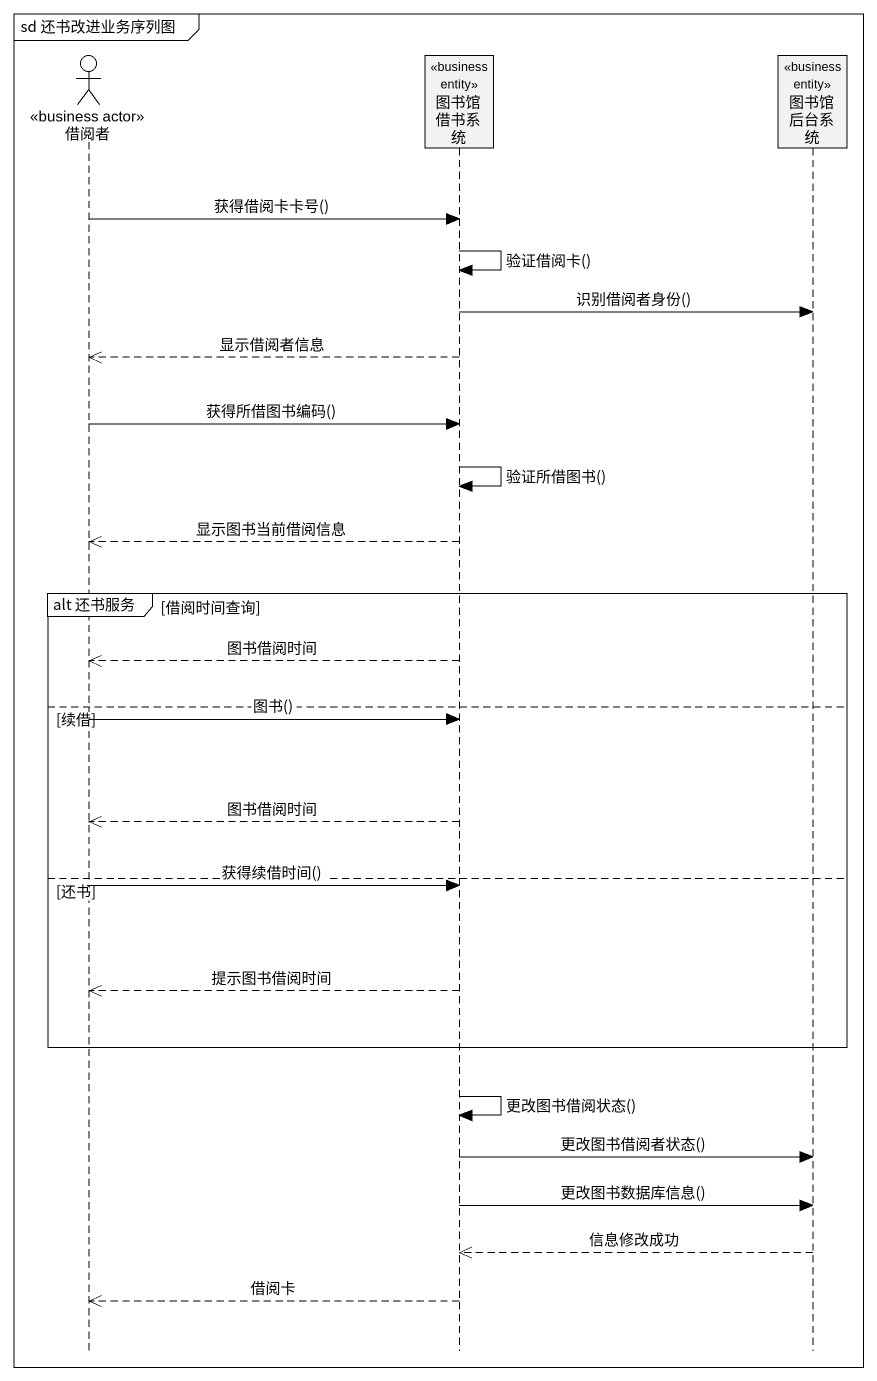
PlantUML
@startuml
mainframe sd 还书改进业务序列图
hide footbox
actor 借阅者 <<business actor>>
participant 图书馆借书系统 <<business entity>>
participant 图书馆后台系统 <<business entity>>

借阅者 -> 图书馆借书系统 : 获得借阅卡卡号()
图书馆借书系统 -> 图书馆借书系统 : 验证借阅卡()
图书馆借书系统 -> 图书馆后台系统 : 识别借阅者身份()
图书馆借书系统 -->> 借阅者 : 显示借阅者信息
借阅者 -> 图书馆借书系统 : 获得所借图书编码()
图书馆借书系统 -> 图书馆借书系统 : 验证所借图书()
图书馆借书系统 -->> 借阅者 : 显示图书当前借阅信息
group alt 还书服务 [借阅时间查询]
  图书馆借书系统 -->> 借阅者 : 图书借阅时间
else 续借
  借阅者 -> 图书馆借书系统 : 图书()
  图书馆借书系统 -->> 借阅者 : 图书借阅时间
else 还书
  借阅者 -> 图书馆借书系统 : 获得续借时间()
  图书馆借书系统 -->> 借阅者 : 提示图书借阅时间
end
图书馆借书系统 -> 图书馆借书系统 : 更改图书借阅状态()
图书馆借书系统 -> 图书馆后台系统 : 更改图书借阅者状态()
图书馆借书系统 -> 图书馆后台系统 : 更改图书数据库信息()
图书馆后台系统 -->> 图书馆借书系统 : 信息修改成功
图书馆借书系统 -->> 借阅者 : 借阅卡
@enduml
